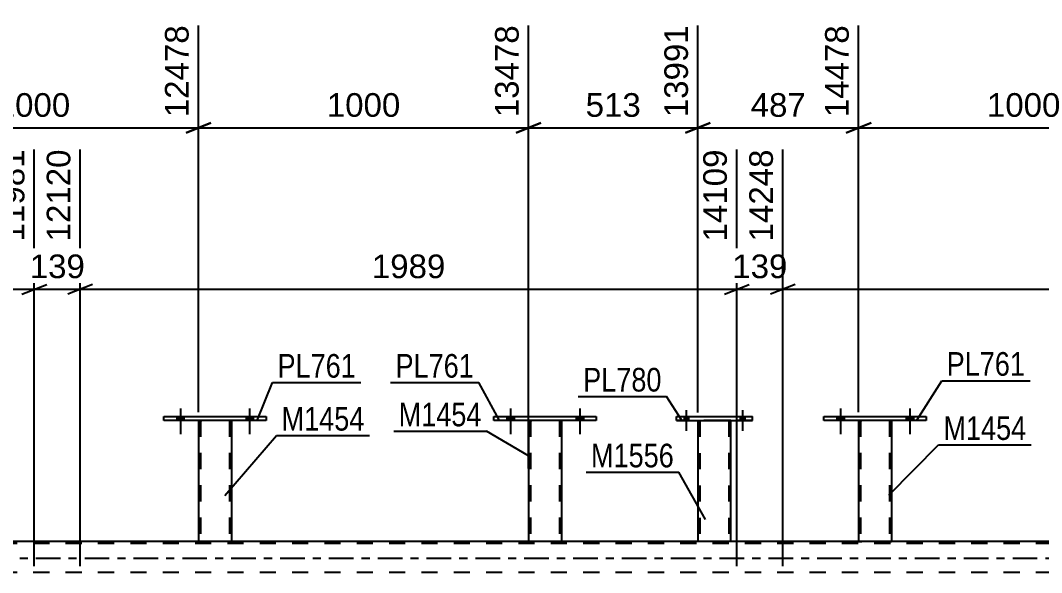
# Model space of a CAD drawing. Header units: millimetres. Extents: x 0 to 841, y 0 to 594.
# Drawn here: x 546.7 to 670.5, y 427.9 to 494.7 of the extents above; entities that cross this region are included whole.
import ezdxf

# ---------------------------------------------------------------- set-up
doc = ezdxf.new("R2010")
doc.units = ezdxf.units.MM
doc.linetypes.add('DXK_LINE_DOT2', pattern=[3.9198, 1.9599, -1.9599])
doc.linetypes.add('DXK_LINE_DOT3', pattern=[5.9187, 2.979, -0.9799, 0.9799, -0.9799])
doc.styles.add('Arial', font='ARIAL.TTF', dxfattribs={"height": 0.2})
doc.styles.add('Arial Narrow', font='ARIALN.TTF', dxfattribs={"height": 0.2})

# ---------------------------------------------------------------- blocks, each defined once
blk = doc.blocks.new('Part-717034467-3679 - 3663')
at = {"color": 7, "linetype": 'DXK_LINE_DOT2'}
for p, q in [((608.33, 446.3), (608.33, 446.3)), ((608.33, 446.3), (608.33, 446.29)), ((608.33, 446.29), (608.33, 446.3)), ((608.36, 446.3), (608.33, 446.3)), ((608.33, 446.3), (608.36, 446.3)), ((608.47, 446.3), (608.36, 446.3)), ((608.36, 446.3), (608.47, 446.3)), ((608.59, 446.3), (608.47, 446.3)), ((608.47, 446.3), (608.62, 446.3)), ((608.57, 446.3), (608.57, 446.3)), ((608.57, 446.3), (608.57, 431.65)), ((608.59, 446.3), (608.57, 446.3)), ((608.57, 446.3), (608.59, 446.3)), ((612.03, 446.3), (608.59, 446.3)), ((608.64, 446.3), (608.59, 446.3)), ((608.59, 446.3), (608.64, 446.3)), ((612.03, 446.3), (608.62, 446.3)), ((611.94, 446.3), (608.64, 446.3)), ((608.64, 446.3), (608.72, 446.3)), ((612.02, 446.3), (608.72, 446.3)), ((612.02, 446.3), (611.94, 446.3)), ((612.07, 446.3), (612.02, 446.3)), ((612.02, 446.3), (612.07, 446.3)), ((612.03, 446.3), (612.19, 446.3)), ((612.19, 446.3), (612.03, 446.3)), ((612.09, 446.3), (612.07, 446.3)), ((612.07, 446.3), (612.09, 446.3)), ((612.09, 446.3), (612.09, 446.3)), ((612.09, 446.3), (612.09, 431.65)), ((612.19, 446.3), (612.29, 446.3)), ((612.29, 446.3), (612.19, 446.3)), ((612.29, 446.3), (612.33, 446.3)), ((612.33, 446.3), (612.29, 446.3)), ((612.33, 446.3), (612.33, 446.3)), ((612.33, 446.3), (612.33, 446.29)), ((612.33, 446.29), (612.33, 446.3)), ((608.33, 431.65), (608.36, 431.65)), ((608.36, 431.65), (608.47, 431.65)), ((608.47, 431.65), (608.62, 431.65)), ((608.59, 431.65), (608.57, 431.65)), ((608.57, 431.65), (608.59, 431.65)), ((608.64, 431.65), (608.59, 431.65)), ((608.59, 431.65), (608.64, 431.65)), ((612.03, 431.65), (608.62, 431.65)), ((611.94, 431.65), (608.64, 431.65)), ((608.64, 431.65), (608.72, 431.65)), ((612.07, 431.65), (608.72, 431.65)), ((612.02, 431.65), (611.94, 431.65)), ((612.07, 431.65), (612.02, 431.65)), ((612.03, 431.65), (612.19, 431.65)), ((612.09, 431.65), (612.07, 431.65)), ((612.07, 431.65), (612.09, 431.65)), ((612.19, 431.65), (612.29, 431.65)), ((612.29, 431.65), (612.33, 431.65))]:
    blk.add_line(p, q, dxfattribs=at)
at = {"color": 2, "linetype": 'Continuous'}
for p, q in [((608.33, 446.29), (608.33, 431.65)), ((612.33, 446.29), (612.33, 431.65)), ((608.36, 431.65), (608.33, 431.65)), ((608.47, 431.65), (608.36, 431.65)), ((608.62, 431.65), (608.47, 431.65)), ((612.03, 431.65), (608.62, 431.65)), ((612.19, 431.65), (612.03, 431.65)), ((612.29, 431.65), (612.19, 431.65)), ((612.33, 431.65), (612.29, 431.65))]:
    blk.add_line(p, q, dxfattribs=at)
blk = doc.blocks.new('Bolt-717034467-3680 - 3663')
at = {"linetype": 'Continuous'}
for points in [[(627.17, 446.29), (627.73, 446.29), (627.73, 446.77), (627.17, 446.77)], [(627.17, 446.29), (627.73, 446.29), (627.73, 446.77), (627.17, 446.77)], [(633.97, 446.29), (634.53, 446.29), (634.53, 446.77), (633.97, 446.77)], [(633.97, 446.29), (634.53, 446.29), (634.53, 446.77), (633.97, 446.77)]]:
    blk.add_hatch(color=1, dxfattribs=at).paths.add_polyline_path(points)
at = {"color": 1, "linetype": 'Continuous'}
for p, q in [((627.17, 446.77), (627.17, 446.29)), ((627.17, 446.77), (627.17, 446.29)), ((627.45, 447.57), (627.45, 445.05)), ((627.45, 447.57), (627.45, 445.05)), ((627.73, 446.77), (627.73, 446.29)), ((627.73, 446.77), (627.73, 446.29)), ((633.97, 446.77), (633.97, 446.29)), ((633.97, 446.77), (633.97, 446.29)), ((634.25, 447.57), (634.25, 445.05)), ((634.25, 447.57), (634.25, 445.05)), ((634.53, 446.77), (634.53, 446.29)), ((634.53, 446.77), (634.53, 446.29))]:
    blk.add_line(p, q, dxfattribs=at)
blk = doc.blocks.new('Part-717034467-4093 - 3663')
at = {"color": 7, "linetype": 'DXK_LINE_DOT2'}
for p, q in [((632.85, 446.29), (628.85, 446.28)), ((629.09, 446.28), (629.09, 431.65)), ((632.61, 446.29), (632.61, 431.65)), ((628.85, 431.65), (628.85, 431.65)), ((628.85, 431.65), (628.85, 431.65)), ((628.85, 431.65), (628.85, 431.65)), ((632.55, 431.65), (632.59, 431.65)), ((632.55, 431.65), (632.59, 431.65)), ((632.59, 431.65), (632.61, 431.65)), ((632.59, 431.65), (632.61, 431.65)), ((632.85, 431.65), (632.81, 431.65)), ((632.84, 431.65), (632.85, 431.65)), ((632.85, 431.65), (632.85, 431.65)), ((632.85, 431.65), (632.85, 431.65))]:
    blk.add_line(p, q, dxfattribs=at)
at = {"color": 2, "linetype": 'Continuous'}
for p, q in [((628.85, 446.28), (628.85, 431.65)), ((632.85, 431.65), (632.85, 446.29)), ((632.84, 431.65), (628.85, 431.65))]:
    blk.add_line(p, q, dxfattribs=at)
blk = doc.blocks.new('Part-717034467-3706 - 3663')
at = {"color": 2, "linetype": 'Continuous'}
for p, q in [((564.13, 446.29), (564.13, 446.77)), ((564.13, 446.77), (576.53, 446.77)), ((576.53, 446.77), (576.53, 446.29)), ((576.53, 446.29), (564.13, 446.29))]:
    blk.add_line(p, q, dxfattribs=at)
blk = doc.blocks.new('Part-717034467-3721 - 3663')
at = {"color": 7, "linetype": 'DXK_LINE_DOT2'}
for p, q in [((568.33, 446.3), (568.33, 446.3)), ((568.33, 446.3), (568.33, 446.29)), ((568.33, 446.29), (568.33, 446.3)), ((568.37, 446.3), (568.33, 446.3)), ((568.33, 446.3), (568.37, 446.3)), ((568.47, 446.3), (568.37, 446.3)), ((568.37, 446.3), (568.47, 446.3)), ((568.63, 446.3), (568.47, 446.3)), ((568.47, 446.3), (568.63, 446.3)), ((568.57, 446.3), (568.57, 446.3)), ((568.57, 446.3), (568.57, 431.65)), ((568.59, 446.3), (568.57, 446.3)), ((568.57, 446.3), (568.59, 446.3)), ((568.64, 446.3), (568.59, 446.3)), ((568.59, 446.3), (568.64, 446.3)), ((572.03, 446.3), (568.63, 446.3)), ((572.03, 446.3), (568.63, 446.3)), ((571.94, 446.3), (568.64, 446.3)), ((568.64, 446.3), (568.72, 446.3)), ((572.02, 446.3), (568.72, 446.3)), ((572.02, 446.3), (571.94, 446.3)), ((572.07, 446.3), (572.02, 446.3)), ((572.02, 446.3), (572.07, 446.3)), ((572.03, 446.3), (572.19, 446.3)), ((572.19, 446.3), (572.03, 446.3)), ((572.09, 446.3), (572.07, 446.3)), ((572.07, 446.3), (572.09, 446.3)), ((572.09, 446.3), (572.09, 446.3)), ((572.09, 446.3), (572.09, 431.65)), ((572.19, 446.3), (572.29, 446.3)), ((572.29, 446.3), (572.19, 446.3)), ((572.29, 446.3), (572.33, 446.3)), ((572.33, 446.3), (572.29, 446.3)), ((572.33, 446.3), (572.33, 446.3)), ((572.33, 446.3), (572.33, 446.29)), ((572.33, 446.29), (572.33, 446.3)), ((568.33, 431.65), (568.37, 431.65)), ((568.37, 431.65), (568.47, 431.65)), ((568.47, 431.65), (568.63, 431.65)), ((568.59, 431.65), (568.57, 431.65)), ((568.57, 431.65), (568.59, 431.65)), ((568.64, 431.65), (568.59, 431.65)), ((568.59, 431.65), (568.64, 431.65)), ((572.03, 431.65), (568.63, 431.65)), ((571.94, 431.65), (568.64, 431.65)), ((568.64, 431.65), (568.72, 431.65)), ((572.07, 431.65), (568.72, 431.65)), ((572.02, 431.65), (571.94, 431.65)), ((572.07, 431.65), (572.02, 431.65)), ((572.03, 431.65), (572.19, 431.65)), ((572.09, 431.65), (572.07, 431.65)), ((572.07, 431.65), (572.09, 431.65)), ((572.19, 431.65), (572.29, 431.65)), ((572.29, 431.65), (572.33, 431.65))]:
    blk.add_line(p, q, dxfattribs=at)
at = {"color": 2, "linetype": 'Continuous'}
for p, q in [((568.33, 446.29), (568.33, 431.65)), ((572.33, 446.29), (572.33, 431.65)), ((568.37, 431.65), (568.33, 431.65)), ((568.47, 431.65), (568.37, 431.65)), ((568.63, 431.65), (568.47, 431.65)), ((572.03, 431.65), (568.63, 431.65)), ((572.19, 431.65), (572.03, 431.65)), ((572.29, 431.65), (572.19, 431.65)), ((572.33, 431.65), (572.29, 431.65))]:
    blk.add_line(p, q, dxfattribs=at)
blk = doc.blocks.new('Part-717034467-4098 - 3663')
at = {"color": 2, "linetype": 'Continuous'}
for p, q in [((626.25, 446.29), (626.25, 446.77)), ((626.25, 446.77), (635.45, 446.77)), ((635.45, 446.29), (635.45, 446.77)), ((626.25, 446.29), (626.25, 446.29)), ((626.25, 446.29), (635.45, 446.29)), ((635.45, 446.29), (635.45, 446.29))]:
    blk.add_line(p, q, dxfattribs=at)
at = {"color": 7, "linetype": 'DXK_LINE_DOT2'}
for p, q in [((626.25, 446.77), (626.25, 446.77)), ((626.25, 446.77), (635.45, 446.77)), ((635.45, 446.77), (635.45, 446.77)), ((635.45, 446.29), (626.25, 446.29))]:
    blk.add_line(p, q, dxfattribs=at)
blk = doc.blocks.new('Part-717034467-3956 - 3663')
at = {"color": 7, "linetype": 'DXK_LINE_DOT2'}
for p, q in [((754.1, 431.41), (69.21, 431.41)), ((754.1, 431.65), (168.33, 431.65)), ((572.33, 431.65), (568.33, 431.65)), ((612.33, 431.65), (608.33, 431.65)), ((632.85, 431.65), (628.85, 431.65)), ((652.33, 431.65), (648.33, 431.65)), ((754.1, 427.89), (69.21, 427.89))]:
    blk.add_line(p, q, dxfattribs=at)
at = {"color": 2, "linetype": 'Continuous'}
for p, q in [((568.33, 431.65), (532.33, 431.65)), ((608.33, 431.65), (572.33, 431.65)), ((628.85, 431.65), (612.33, 431.65)), ((648.33, 431.65), (632.85, 431.65)), ((688.33, 431.65), (652.33, 431.65))]:
    blk.add_line(p, q, dxfattribs=at)
at = {"color": 7, "linetype": 'DXK_LINE_DOT3'}
blk.add_line((69.21, 429.65), (754.1, 429.65), dxfattribs=at)
blk = doc.blocks.new('Part-717034467-4063 - 3663')
at = {"color": 7, "linetype": 'DXK_LINE_DOT2'}
for p, q in [((648.33, 446.3), (648.33, 446.3)), ((648.33, 446.3), (648.33, 446.29)), ((648.33, 446.29), (648.33, 446.3)), ((648.36, 446.3), (648.33, 446.3)), ((648.33, 446.3), (648.36, 446.3)), ((648.47, 446.3), (648.36, 446.3)), ((648.36, 446.3), (648.47, 446.3)), ((648.59, 446.3), (648.47, 446.3)), ((648.47, 446.3), (648.62, 446.3)), ((648.57, 446.3), (648.57, 446.3)), ((648.57, 446.3), (648.57, 431.65)), ((648.59, 446.3), (648.57, 446.3)), ((648.57, 446.3), (648.59, 446.3)), ((652.03, 446.3), (648.59, 446.3)), ((648.64, 446.3), (648.59, 446.3)), ((648.59, 446.3), (648.64, 446.3)), ((652.03, 446.3), (648.62, 446.3)), ((651.94, 446.3), (648.64, 446.3)), ((648.64, 446.3), (648.72, 446.3)), ((652.02, 446.3), (648.72, 446.3)), ((652.02, 446.3), (651.94, 446.3)), ((652.07, 446.3), (652.02, 446.3)), ((652.02, 446.3), (652.07, 446.3)), ((652.03, 446.3), (652.19, 446.3)), ((652.19, 446.3), (652.03, 446.3)), ((652.09, 446.3), (652.07, 446.3)), ((652.07, 446.3), (652.09, 446.3)), ((652.09, 446.3), (652.09, 446.3)), ((652.09, 446.3), (652.09, 431.65)), ((652.19, 446.3), (652.29, 446.3)), ((652.29, 446.3), (652.19, 446.3)), ((652.29, 446.3), (652.33, 446.3)), ((652.33, 446.3), (652.29, 446.3)), ((652.33, 446.3), (652.33, 446.3)), ((652.33, 446.3), (652.33, 446.29)), ((652.33, 446.29), (652.33, 446.3)), ((648.33, 431.65), (648.36, 431.65)), ((648.36, 431.65), (648.47, 431.65)), ((648.47, 431.65), (648.62, 431.65)), ((648.59, 431.65), (648.57, 431.65)), ((648.57, 431.65), (648.59, 431.65)), ((648.64, 431.65), (648.59, 431.65)), ((648.59, 431.65), (648.64, 431.65)), ((652.03, 431.65), (648.62, 431.65)), ((651.94, 431.65), (648.64, 431.65)), ((648.64, 431.65), (648.72, 431.65)), ((652.07, 431.65), (648.72, 431.65)), ((652.02, 431.65), (651.94, 431.65)), ((652.07, 431.65), (652.02, 431.65)), ((652.03, 431.65), (652.19, 431.65)), ((652.09, 431.65), (652.07, 431.65)), ((652.07, 431.65), (652.09, 431.65)), ((652.19, 431.65), (652.29, 431.65)), ((652.29, 431.65), (652.33, 431.65))]:
    blk.add_line(p, q, dxfattribs=at)
at = {"color": 2, "linetype": 'Continuous'}
for p, q in [((648.33, 446.29), (648.33, 431.65)), ((652.33, 446.29), (652.33, 431.65)), ((648.36, 431.65), (648.33, 431.65)), ((648.47, 431.65), (648.36, 431.65)), ((648.62, 431.65), (648.47, 431.65)), ((652.03, 431.65), (648.62, 431.65)), ((652.19, 431.65), (652.03, 431.65)), ((652.29, 431.65), (652.19, 431.65)), ((652.33, 431.65), (652.29, 431.65))]:
    blk.add_line(p, q, dxfattribs=at)
blk = doc.blocks.new('Bolt-717034467-4161 - 3663')
at = {"linetype": 'Continuous'}
for points in [[(605.69, 446.29), (606.57, 446.29), (606.57, 446.77), (605.69, 446.77)], [(614.09, 446.29), (614.97, 446.29), (614.97, 446.77), (614.09, 446.77)]]:
    blk.add_hatch(color=1, dxfattribs=at).paths.add_polyline_path(points)
at = {"color": 1, "linetype": 'Continuous'}
for p, q in [((605.69, 446.77), (605.69, 446.29)), ((606.13, 447.77), (606.13, 444.65)), ((606.57, 446.77), (606.57, 446.29)), ((614.09, 446.77), (614.09, 446.29)), ((614.53, 447.77), (614.53, 444.65)), ((614.97, 446.77), (614.97, 446.29))]:
    blk.add_line(p, q, dxfattribs=at)
blk = doc.blocks.new('Part-717034467-4068 - 3663')
at = {"color": 2, "linetype": 'Continuous'}
for p, q in [((604.13, 446.29), (604.13, 446.77)), ((604.13, 446.77), (616.53, 446.77)), ((616.53, 446.77), (616.53, 446.29)), ((616.53, 446.29), (604.13, 446.29))]:
    blk.add_line(p, q, dxfattribs=at)
blk = doc.blocks.new('Bolt-717034467-4160 - 3663')
at = {"linetype": 'Continuous'}
for points in [[(605.69, 446.29), (606.57, 446.29), (606.57, 446.77), (605.69, 446.77)], [(614.09, 446.29), (614.97, 446.29), (614.97, 446.77), (614.09, 446.77)]]:
    blk.add_hatch(color=1, dxfattribs=at).paths.add_polyline_path(points)
at = {"color": 1, "linetype": 'Continuous'}
for p, q in [((605.69, 446.77), (605.69, 446.29)), ((606.13, 447.77), (606.13, 444.65)), ((606.57, 446.77), (606.57, 446.29)), ((614.09, 446.77), (614.09, 446.29)), ((614.53, 447.77), (614.53, 444.65)), ((614.97, 446.77), (614.97, 446.29))]:
    blk.add_line(p, q, dxfattribs=at)
blk = doc.blocks.new('Bolt-717034467-4166 - 3663')
at = {"linetype": 'Continuous'}
for points in [[(565.69, 446.29), (566.57, 446.29), (566.57, 446.77), (565.69, 446.77)], [(574.09, 446.29), (574.97, 446.29), (574.97, 446.77), (574.09, 446.77)]]:
    blk.add_hatch(color=1, dxfattribs=at).paths.add_polyline_path(points)
at = {"color": 1, "linetype": 'Continuous'}
for p, q in [((565.69, 446.77), (565.69, 446.29)), ((566.13, 447.77), (566.13, 444.65)), ((566.57, 446.77), (566.57, 446.29)), ((574.09, 446.77), (574.09, 446.29)), ((574.53, 447.77), (574.53, 444.65)), ((574.97, 446.77), (574.97, 446.29))]:
    blk.add_line(p, q, dxfattribs=at)
blk = doc.blocks.new('Bolt-717034467-4167 - 3663')
at = {"linetype": 'Continuous'}
for points in [[(565.69, 446.29), (566.57, 446.29), (566.57, 446.77), (565.69, 446.77)], [(574.09, 446.29), (574.97, 446.29), (574.97, 446.77), (574.09, 446.77)]]:
    blk.add_hatch(color=1, dxfattribs=at).paths.add_polyline_path(points)
at = {"color": 1, "linetype": 'Continuous'}
for p, q in [((565.69, 446.77), (565.69, 446.29)), ((566.13, 447.77), (566.13, 444.65)), ((566.57, 446.77), (566.57, 446.29)), ((574.09, 446.77), (574.09, 446.29)), ((574.53, 447.77), (574.53, 444.65)), ((574.97, 446.77), (574.97, 446.29))]:
    blk.add_line(p, q, dxfattribs=at)
blk = doc.blocks.new('Part-717034467-4206 - 3663')
at = {"color": 2, "linetype": 'Continuous'}
for p, q in [((644.13, 446.29), (644.13, 446.77)), ((644.13, 446.77), (656.53, 446.77)), ((656.53, 446.77), (656.53, 446.29)), ((656.53, 446.29), (644.13, 446.29))]:
    blk.add_line(p, q, dxfattribs=at)
blk = doc.blocks.new('Bolt-717034467-4207 - 3663')
at = {"linetype": 'Continuous'}
for points in [[(645.69, 446.29), (646.57, 446.29), (646.57, 446.77), (645.69, 446.77)], [(654.09, 446.29), (654.97, 446.29), (654.97, 446.77), (654.09, 446.77)]]:
    blk.add_hatch(color=1, dxfattribs=at).paths.add_polyline_path(points)
at = {"color": 1, "linetype": 'Continuous'}
for p, q in [((645.69, 446.77), (645.69, 446.29)), ((646.13, 447.77), (646.13, 444.65)), ((646.57, 446.77), (646.57, 446.29)), ((654.09, 446.77), (654.09, 446.29)), ((654.53, 447.77), (654.53, 444.65)), ((654.97, 446.77), (654.97, 446.29))]:
    blk.add_line(p, q, dxfattribs=at)
blk = doc.blocks.new('Bolt-717034467-4208 - 3663')
at = {"linetype": 'Continuous'}
for points in [[(645.69, 446.29), (646.57, 446.29), (646.57, 446.77), (645.69, 446.77)], [(654.09, 446.29), (654.97, 446.29), (654.97, 446.77), (654.09, 446.77)]]:
    blk.add_hatch(color=1, dxfattribs=at).paths.add_polyline_path(points)
at = {"color": 1, "linetype": 'Continuous'}
for p, q in [((645.69, 446.77), (645.69, 446.29)), ((646.13, 447.77), (646.13, 444.65)), ((646.57, 446.77), (646.57, 446.29)), ((654.09, 446.77), (654.09, 446.29)), ((654.53, 447.77), (654.53, 444.65)), ((654.97, 446.77), (654.97, 446.29))]:
    blk.add_line(p, q, dxfattribs=at)
blk = doc.blocks.new('StraightDimension-717034467-4845 - 3663')
at = {"color": 7, "linetype": 'Continuous'}
for p, q in [((554, 428.65), (554, 479.11)), ((633.56, 428.65), (633.56, 479.11)), ((555.5, 462.79), (552.5, 461.59)), ((554, 462.19), (633.56, 462.19)), ((632.06, 461.59), (635.06, 462.79))]:
    blk.add_line(p, q, dxfattribs=at)
at = {"color": 0}
blk.add_wipeout([(598.83, 462.94), (598.83, 467.14), (588.74, 467.14), (588.74, 462.94)], dxfattribs=at)
at = {"color": 3, "style": 'Arial'}
blk.add_text('1989', height=2.865, dxfattribs=at).set_placement((589.34, 463.54))
at = {"color": 0, "linetype": 'Continuous'}
blk.add_wipeout([(632.96, 479.71), (628.76, 479.71), (628.76, 467.39), (632.96, 467.39)], dxfattribs=at)
at = {"color": 3, "linetype": 'Continuous', "style": 'Arial'}
blk.add_text('14109', height=2.865, rotation=90.0002, dxfattribs=at).set_placement((632.36, 467.99))
blk = doc.blocks.new('StraightDimension-717034467-14122 - 3663')
at = {"color": 7, "linetype": 'Continuous'}
for p, q in [((628.85, 447.28), (628.85, 494.15)), ((648.33, 447.3), (648.33, 494.15)), ((630.35, 482.33), (627.35, 481.13)), ((628.85, 481.73), (648.33, 481.73)), ((646.83, 481.13), (649.83, 482.33))]:
    blk.add_line(p, q, dxfattribs=at)
at = {"color": 0}
blk.add_wipeout([(642.52, 482.48), (642.52, 486.68), (634.65, 486.68), (634.65, 482.48)], dxfattribs=at)
at = {"color": 3, "style": 'Arial'}
blk.add_text('487', height=2.865, dxfattribs=at).set_placement((635.25, 483.08))
at = {"color": 0, "linetype": 'Continuous'}
blk.add_wipeout([(647.73, 494.75), (643.53, 494.75), (643.53, 482.43), (647.73, 482.43)], dxfattribs=at)
at = {"color": 3, "linetype": 'Continuous', "style": 'Arial'}
blk.add_text('14478', height=2.865, rotation=90.0002, dxfattribs=at).set_placement((647.13, 483.03))
blk = doc.blocks.new('StraightDimension-717034467-4797 - 3663')
at = {"color": 7, "linetype": 'Continuous'}
for p, q in [((548.43, 428.65), (548.43, 479.11)), ((468.87, 428.65), (468.87, 476.89)), ((470.37, 462.79), (467.37, 461.59)), ((468.87, 462.19), (548.43, 462.19)), ((546.93, 461.59), (549.93, 462.79))]:
    blk.add_line(p, q, dxfattribs=at)
at = {"color": 0}
blk.add_wipeout([(513.7, 462.94), (513.7, 467.14), (503.6, 467.14), (503.6, 462.94)], dxfattribs=at)
at = {"color": 3, "style": 'Arial'}
blk.add_text('1989', height=2.865, dxfattribs=at).set_placement((504.2, 463.54))
at = {"color": 0, "linetype": 'Continuous'}
blk.add_wipeout([(547.83, 479.71), (543.63, 479.71), (543.63, 467.39), (547.83, 467.39)], dxfattribs=at)
at = {"color": 3, "linetype": 'Continuous', "style": 'Arial'}
blk.add_text('11981', height=2.865, rotation=90.0002, dxfattribs=at).set_placement((547.23, 467.99))
blk = doc.blocks.new('StraightDimension-717034467-4821 - 3663')
at = {"color": 7, "linetype": 'Continuous'}
for p, q in [((548.43, 428.65), (548.43, 479.11)), ((554, 428.65), (554, 479.11)), ((546.93, 461.59), (549.93, 462.79)), ((548.43, 462.19), (554, 462.19)), ((555.5, 462.79), (552.5, 461.59))]:
    blk.add_line(p, q, dxfattribs=at)
at = {"color": 0}
blk.add_wipeout([(555.15, 462.94), (555.15, 467.14), (547.28, 467.14), (547.28, 462.94)], dxfattribs=at)
at = {"color": 3, "style": 'Arial'}
blk.add_text('139', height=2.865, dxfattribs=at).set_placement((547.88, 463.54))
at = {"color": 0, "linetype": 'Continuous'}
blk.add_wipeout([(553.4, 479.71), (549.2, 479.71), (549.2, 467.39), (553.4, 467.39)], dxfattribs=at)
at = {"color": 3, "linetype": 'Continuous', "style": 'Arial'}
blk.add_text('12120', height=2.865, rotation=90.0002, dxfattribs=at).set_placement((552.8, 467.99))
blk = doc.blocks.new('StraightDimension-717034467-4869 - 3663')
at = {"color": 7, "linetype": 'Continuous'}
for p, q in [((633.56, 428.65), (633.56, 479.11)), ((639.14, 428.65), (639.14, 479.11)), ((632.06, 461.59), (635.06, 462.79)), ((633.56, 462.19), (639.14, 462.19)), ((640.64, 462.79), (637.64, 461.59))]:
    blk.add_line(p, q, dxfattribs=at)
at = {"color": 0}
blk.add_wipeout([(640.29, 462.94), (640.29, 467.14), (632.42, 467.14), (632.42, 462.94)], dxfattribs=at)
at = {"color": 3, "style": 'Arial'}
blk.add_text('139', height=2.865, dxfattribs=at).set_placement((633.02, 463.54))
at = {"color": 0, "linetype": 'Continuous'}
blk.add_wipeout([(638.54, 479.71), (634.34, 479.71), (634.34, 467.39), (638.54, 467.39)], dxfattribs=at)
at = {"color": 3, "linetype": 'Continuous', "style": 'Arial'}
blk.add_text('14248', height=2.865, rotation=90.0002, dxfattribs=at).set_placement((637.94, 467.99))
blk = doc.blocks.new('StraightDimension-717034467-4893 - 3663')
at = {"color": 7, "linetype": 'Continuous'}
for p, q in [((639.14, 428.65), (639.14, 479.11)), ((718.7, 428.65), (718.7, 474.61)), ((640.64, 462.79), (637.64, 461.59)), ((639.14, 462.19), (718.7, 462.19)), ((717.2, 461.59), (720.2, 462.79))]:
    blk.add_line(p, q, dxfattribs=at)
at = {"color": 0}
blk.add_wipeout([(683.97, 462.94), (683.97, 467.14), (673.87, 467.14), (673.87, 462.94)], dxfattribs=at)
at = {"color": 3, "style": 'Arial'}
blk.add_text('1989', height=2.865, dxfattribs=at).set_placement((674.47, 463.54))
at = {"color": 0, "linetype": 'Continuous'}
blk.add_wipeout([(718.1, 475.21), (713.9, 475.21), (713.9, 462.89), (718.1, 462.89)], dxfattribs=at)
at = {"color": 3, "linetype": 'Continuous', "style": 'Arial'}
blk.add_text('16237', height=2.865, rotation=90.0002, dxfattribs=at).set_placement((717.5, 463.49))
blk = doc.blocks.new('StraightDimension-717034467-14121 - 3663')
at = {"color": 7, "linetype": 'Continuous'}
for p, q in [((648.33, 447.3), (648.33, 494.15)), ((688.33, 447.3), (688.33, 494.15)), ((649.83, 482.33), (646.83, 481.13)), ((648.33, 481.73), (688.33, 481.73)), ((686.83, 481.13), (689.83, 482.33))]:
    blk.add_line(p, q, dxfattribs=at)
at = {"color": 0}
blk.add_wipeout([(673.38, 482.48), (673.38, 486.68), (663.28, 486.68), (663.28, 482.48)], dxfattribs=at)
at = {"color": 3, "style": 'Arial'}
blk.add_text('1000', height=2.865, dxfattribs=at).set_placement((663.88, 483.08))
at = {"color": 0, "linetype": 'Continuous'}
blk.add_wipeout([(687.73, 494.75), (683.53, 494.75), (683.53, 482.43), (687.73, 482.43)], dxfattribs=at)
at = {"color": 3, "linetype": 'Continuous', "style": 'Arial'}
blk.add_text('15478', height=2.865, rotation=90.0002, dxfattribs=at).set_placement((687.13, 483.03))
blk = doc.blocks.new('StraightDimension-717034467-14123 - 3663')
at = {"color": 7, "linetype": 'Continuous'}
for p, q in [((608.33, 440.49), (608.33, 494.15)), ((628.85, 447.28), (628.85, 494.15)), ((609.83, 482.33), (606.83, 481.13)), ((608.33, 481.73), (628.85, 481.73)), ((627.35, 481.13), (630.35, 482.33))]:
    blk.add_line(p, q, dxfattribs=at)
at = {"color": 0}
blk.add_wipeout([(622.52, 482.48), (622.52, 486.68), (614.65, 486.68), (614.65, 482.48)], dxfattribs=at)
at = {"color": 3, "style": 'Arial'}
blk.add_text('513', height=2.865, dxfattribs=at).set_placement((615.25, 483.08))
at = {"color": 0, "linetype": 'Continuous'}
blk.add_wipeout([(628.25, 494.75), (624.05, 494.75), (624.05, 482.43), (628.25, 482.43)], dxfattribs=at)
at = {"color": 3, "linetype": 'Continuous', "style": 'Arial'}
blk.add_text('13991', height=2.865, rotation=90.0002, dxfattribs=at).set_placement((627.65, 483.03))
blk = doc.blocks.new('StraightDimension-717034467-14124 - 3663')
at = {"color": 7, "linetype": 'Continuous'}
for p, q in [((568.33, 447.3), (568.33, 494.15)), ((608.33, 440.49), (608.33, 494.15)), ((569.83, 482.33), (566.83, 481.13)), ((568.33, 481.73), (608.33, 481.73)), ((606.83, 481.13), (609.83, 482.33))]:
    blk.add_line(p, q, dxfattribs=at)
at = {"color": 0}
blk.add_wipeout([(593.38, 482.48), (593.38, 486.68), (583.28, 486.68), (583.28, 482.48)], dxfattribs=at)
at = {"color": 3, "style": 'Arial'}
blk.add_text('1000', height=2.865, dxfattribs=at).set_placement((583.88, 483.08))
at = {"color": 0, "linetype": 'Continuous'}
blk.add_wipeout([(607.73, 494.75), (603.53, 494.75), (603.53, 482.43), (607.73, 482.43)], dxfattribs=at)
at = {"color": 3, "linetype": 'Continuous', "style": 'Arial'}
blk.add_text('13478', height=2.865, rotation=90.0002, dxfattribs=at).set_placement((607.13, 483.03))
blk = doc.blocks.new('StraightDimension-717034467-14125 - 3663')
at = {"color": 7, "linetype": 'Continuous'}
for p, q in [((528.33, 447.3), (528.33, 494.15)), ((568.33, 447.3), (568.33, 494.15)), ((529.83, 482.33), (526.83, 481.13)), ((528.33, 481.73), (568.33, 481.73)), ((566.83, 481.13), (569.83, 482.33))]:
    blk.add_line(p, q, dxfattribs=at)
at = {"color": 0}
blk.add_wipeout([(553.38, 482.48), (553.38, 486.68), (543.28, 486.68), (543.28, 482.48)], dxfattribs=at)
at = {"color": 3, "style": 'Arial'}
blk.add_text('1000', height=2.865, dxfattribs=at).set_placement((543.88, 483.08))
at = {"color": 0, "linetype": 'Continuous'}
blk.add_wipeout([(567.73, 494.75), (563.53, 494.75), (563.53, 482.43), (567.73, 482.43)], dxfattribs=at)
at = {"color": 3, "linetype": 'Continuous', "style": 'Arial'}
blk.add_text('12478', height=2.865, rotation=90.0002, dxfattribs=at).set_placement((567.13, 483.03))
blk = doc.blocks.new('Mark-717034467-3717 - 3663')
at = {"color": 0}
blk.add_wipeout([(588.45, 445.08), (588.45, 448.08), (578.4, 448.08), (578.4, 445.08)], dxfattribs=at)
blk.add_wipeout([(588.45, 445.08), (588.45, 448.08), (578.4, 448.08), (578.4, 445.08)], dxfattribs=at)
at = {"color": 30, "linetype": 'Continuous'}
for p, q in [((571.53, 437.21), (577.8, 444.48)), ((577.8, 444.48), (589.05, 444.48))]:
    blk.add_line(p, q, dxfattribs=at)
at = {"color": 3, "style": 'Arial Narrow'}
blk.add_text('M1454', height=2.863, dxfattribs=at).set_placement((578.4, 445.08))
blk = doc.blocks.new('Mark-717034467-4094 - 3663')
at = {"color": 0}
blk.add_wipeout([(624.46, 449.81), (624.46, 452.81), (614.95, 452.81), (614.95, 449.81)], dxfattribs=at)
blk.add_wipeout([(624.46, 449.81), (624.46, 452.81), (614.95, 452.81), (614.95, 449.81)], dxfattribs=at)
at = {"color": 30, "linetype": 'Continuous'}
for p in [(614.35, 449.21), (626.87, 446.37)]:
    blk.add_line(p, (625.06, 449.21), dxfattribs=at)
at = {"color": 3, "style": 'Arial Narrow'}
blk.add_text('PL780', height=2.863, dxfattribs=at).set_placement((614.95, 449.81))
blk = doc.blocks.new('Mark-717034467-3675 - 3663')
at = {"color": 0}
blk.add_wipeout([(602.64, 445.6), (602.64, 448.6), (592.59, 448.6), (592.59, 445.6)], dxfattribs=at)
blk.add_wipeout([(602.64, 445.6), (602.64, 448.6), (592.59, 448.6), (592.59, 445.6)], dxfattribs=at)
at = {"color": 30, "linetype": 'Continuous'}
for p in [(591.99, 445), (608.33, 442.02)]:
    blk.add_line(p, (603.24, 445), dxfattribs=at)
at = {"color": 3, "style": 'Arial Narrow'}
blk.add_text('M1454', height=2.863, dxfattribs=at).set_placement((592.59, 445.6))
blk = doc.blocks.new('Mark-717034467-3702 - 3663')
at = {"color": 0}
blk.add_wipeout([(587.41, 451.49), (587.41, 454.49), (577.91, 454.49), (577.91, 451.49)], dxfattribs=at)
blk.add_wipeout([(587.41, 451.49), (587.41, 454.49), (577.91, 454.49), (577.91, 451.49)], dxfattribs=at)
at = {"color": 30, "linetype": 'Continuous'}
for p, q in [((575.42, 446.29), (577.31, 450.89)), ((577.31, 450.89), (588.01, 450.89))]:
    blk.add_line(p, q, dxfattribs=at)
at = {"color": 3, "style": 'Arial Narrow'}
blk.add_text('PL761', height=2.863, dxfattribs=at).set_placement((577.91, 451.49))
blk = doc.blocks.new('Mark-717034467-4059 - 3663')
at = {"color": 0}
blk.add_wipeout([(668.66, 443.95), (668.66, 446.95), (658.61, 446.95), (658.61, 443.95)], dxfattribs=at)
blk.add_wipeout([(668.66, 443.95), (668.66, 446.95), (658.61, 446.95), (658.61, 443.95)], dxfattribs=at)
at = {"color": 30, "linetype": 'Continuous'}
for p, q in [((652, 437.25), (658.01, 443.35)), ((658.01, 443.35), (669.26, 443.35))]:
    blk.add_line(p, q, dxfattribs=at)
at = {"color": 3, "style": 'Arial Narrow'}
blk.add_text('M1454', height=2.863, dxfattribs=at).set_placement((658.61, 443.95))
blk = doc.blocks.new('Mark-717034467-4064 - 3663')
at = {"color": 0}
blk.add_wipeout([(601.71, 451.49), (601.71, 454.49), (592.21, 454.49), (592.21, 451.49)], dxfattribs=at)
blk.add_wipeout([(601.71, 451.49), (601.71, 454.49), (592.21, 454.49), (592.21, 451.49)], dxfattribs=at)
at = {"color": 30, "linetype": 'Continuous'}
for p in [(591.61, 450.89), (604.76, 446.38)]:
    blk.add_line(p, (602.31, 450.89), dxfattribs=at)
at = {"color": 3, "style": 'Arial Narrow'}
blk.add_text('PL761', height=2.863, dxfattribs=at).set_placement((592.21, 451.49))
blk = doc.blocks.new('Mark-717034467-4089 - 3663')
at = {"color": 0}
blk.add_wipeout([(625.95, 440.63), (625.95, 443.63), (615.9, 443.63), (615.9, 440.63)], dxfattribs=at)
blk.add_wipeout([(625.95, 440.63), (625.95, 443.63), (615.9, 443.63), (615.9, 440.63)], dxfattribs=at)
at = {"color": 30, "linetype": 'Continuous'}
for p in [(615.3, 440.03), (629.77, 434.33)]:
    blk.add_line(p, (626.55, 440.03), dxfattribs=at)
at = {"color": 3, "style": 'Arial Narrow'}
blk.add_text('M1556', height=2.863, dxfattribs=at).set_placement((615.9, 440.63))
blk = doc.blocks.new('Mark-717034467-4202 - 3663')
at = {"color": 0}
blk.add_wipeout([(668.5, 451.72), (668.5, 454.72), (659, 454.72), (659, 451.72)], dxfattribs=at)
blk.add_wipeout([(668.5, 451.72), (668.5, 454.72), (659, 454.72), (659, 451.72)], dxfattribs=at)
at = {"color": 30, "linetype": 'Continuous'}
for p, q in [((655.4, 446.35), (658.4, 451.12)), ((658.4, 451.12), (669.1, 451.12))]:
    blk.add_line(p, q, dxfattribs=at)
at = {"color": 3, "style": 'Arial Narrow'}
blk.add_text('PL761', height=2.863, dxfattribs=at).set_placement((659, 451.72))

msp = doc.modelspace()

# ---------------------------------------------------------------- block references
for name in ['Part-717034467-3706 - 3663', 'Bolt-717034467-4166 - 3663', 'Bolt-717034467-4167 - 3663', 'Part-717034467-4068 - 3663', 'Bolt-717034467-4161 - 3663', 'Bolt-717034467-4160 - 3663', 'Part-717034467-4098 - 3663', 'Bolt-717034467-3680 - 3663', 'Part-717034467-4206 - 3663', 'Bolt-717034467-4207 - 3663', 'Bolt-717034467-4208 - 3663', 'Part-717034467-3721 - 3663', 'Part-717034467-3679 - 3663', 'Part-717034467-4093 - 3663', 'Part-717034467-4063 - 3663', 'Part-717034467-3956 - 3663']:
    msp.add_blockref(name, (0, 0))

# ---------------------------------------------------------------- next in the draw order: block references
for name in ['StraightDimension-717034467-4797 - 3663', 'StraightDimension-717034467-4845 - 3663']:
    msp.add_blockref(name, (0, 0))

# ---------------------------------------------------------------- next in the draw order: block references
for name in ['StraightDimension-717034467-14122 - 3663', 'StraightDimension-717034467-4821 - 3663']:
    msp.add_blockref(name, (0, 0))

# ---------------------------------------------------------------- next in the draw order: block references
for name in ['StraightDimension-717034467-14123 - 3663', 'StraightDimension-717034467-4869 - 3663']:
    msp.add_blockref(name, (0, 0))

# ---------------------------------------------------------------- next in the draw order: block references
for name in ['StraightDimension-717034467-14124 - 3663', 'StraightDimension-717034467-4893 - 3663', 'Mark-717034467-4094 - 3663', 'Mark-717034467-4089 - 3663']:
    msp.add_blockref(name, (0, 0))

# ---------------------------------------------------------------- next in the draw order: block references
for name in ['StraightDimension-717034467-14125 - 3663', 'StraightDimension-717034467-14121 - 3663', 'Mark-717034467-3717 - 3663', 'Mark-717034467-3675 - 3663']:
    msp.add_blockref(name, (0, 0))

# ---------------------------------------------------------------- next in the draw order: block references
for name in ['Mark-717034467-3702 - 3663', 'Mark-717034467-4064 - 3663', 'Mark-717034467-4059 - 3663']:
    msp.add_blockref(name, (0, 0))

# ---------------------------------------------------------------- next in the draw order: block references
msp.add_blockref('Mark-717034467-4202 - 3663', (0, 0))

doc.saveas('drawing.dxf')
